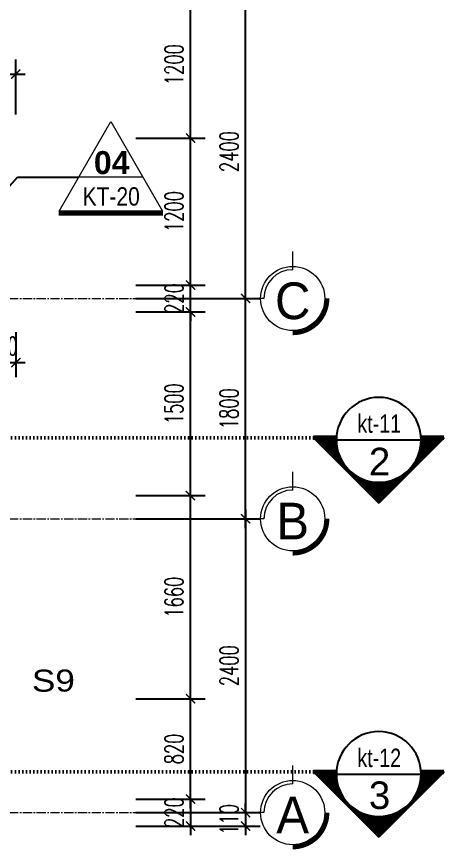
# Model space of a CAD drawing. Header units: millimetres. Extents: x -229618 to 2906, y -178063 to 96806.
# Drawn here: x -194736 to -191224, y -58798 to -51996 of the extents above; entities that cross this region are included whole.
import ezdxf
from ezdxf.enums import TextEntityAlignment as Align

# ---------------------------------------------------------------- set-up
doc = ezdxf.new("R2010")
doc.units = ezdxf.units.MM
doc.header["$LTSCALE"] = 200
doc.header["$MEASUREMENT"] = 0
doc.set_wipeout_variables(frame=1)
doc.header["$PDMODE"] = 3
doc.header["$PDSIZE"] = 50
for name, pattern in [('ACAD_ISO07W100', [3, 0, -3]), ('CENTER2', [1.125, 0.75, -0.125, 0.125, -0.125]), ('HIDDEN2', [0.1875, 0.125, -0.0625])]:
    doc.linetypes.add(name, pattern=pattern)
doc.layers.get('0').update_dxf_attribs({"color": 95, "linetype": 'CONTINUOUS'})
doc.layers.get('DEFPOINTS').update_dxf_attribs({"linetype": 'CONTINUOUS'})
for name, color, linetype, lineweight in [('cat', 1, 'CONTINUOUS', 40), ('hatch', 250, 'CONTINUOUS', 5), ('KH cat', 2, 'HIDDEN2', 50), ('thay', 7, 'CONTINUOUS', 18), ('tim', 18, 'CENTER2', 9)]:
    doc.layers.add(name, color=color, linetype=linetype, lineweight=lineweight)
for name, color, linetype in [('CUA', 145, 'CONTINUOUS'), ('DIM', 251, 'CONTINUOUS'), ('MANH', 9, 'CONTINUOUS'), ('TEXT', 33, 'CONTINUOUS'), ('thong ke cua', 7, 'CONTINUOUS')]:
    doc.layers.add(name, color=color, linetype=linetype)
doc.styles.add('Aria H B iso', font='Vharialb_0.ttf')
doc.styles.add('Aria H iso', font='Vharial_0.ttf')
doc.styles.add('Arial N   H iso', font='Vharialn_0.ttf')
doc.styles.add('CHU HOA Day', font='Vharial_0.ttf')
doc.styles.add('CHUC HOA MANH', font='chhbg.shx', dxfattribs={"width": 0.8, "height": 250})
doc.styles.add('dam', font='Vhavanb_0.ttf', dxfattribs={"width": 0.9, "height": 450})
doc.styles.add('Scale', font='vnsimli.shx', dxfattribs={"width": 0.65, "bigfont": 'bigfont.shx'})
doc.styles.add('T3', font='Vhavan_0.ttf', dxfattribs={"width": 0.8})
doc.dimstyles.new('Scale', dxfattribs={"dimscale": 75, "dimtxt": 2, "dimasz": 1, "dimexe": 1.6, "dimexo": 0, "dimgap": 0.8, "dimtad": 1, "dimdec": 0, "dimzin": 0, "dimdsep": 46, "dimtxsty": 'Scale', "dimblk": 'ARCHTICK', "dimcen": 0.1, "dimdle": 1, "dimclrd": 256, "dimclre": 256, "dimclrt": 3, "dimadec": 0, "dimazin": 0, "dimtfac": 1, "dimtdec": 0, "dimtix": 1, "dimtmove": 2, "dimatfit": 3, "dimldrblk": 'ARCHTICK', "dimfxl": 0, "dimtolj": 1, "dimtzin": 0, "dimarcsym": 0})

# ---------------------------------------------------------------- blocks, each defined once
blk = doc.blocks.new('_ArchTick')
at = {"color": 0, "linetype": 'ByBlock', "const_width": 0.15}
blk.add_lwpolyline([(-0.5, -0.5), (0.5, 0.5)], dxfattribs=at)
blk = doc.blocks.new('*D1739')
at = {"layer": 'DEFPOINTS', "color": 0, "linetype": 'Continuous'}
for p in [(-193761.2, -51898.2), (-192865, -51898.2), (-193761.2, -54298.2)]:
    blk.add_point(p, dxfattribs=at)
at = {"layer": 'DIM', "linetype": 'Continuous', "lineweight": -2}
for p, q in [((-192865, -54373.2), (-192865, -51823.2)), ((-193761.2, -51898.2), (-192745, -51898.2)), ((-193761.2, -54298.2), (-192745, -54298.2))]:
    blk.add_line(p, q, dxfattribs=at)
at = {"layer": 'DIM', "linetype": 'Continuous', "lineweight": -2, "xscale": 75, "yscale": 75, "zscale": 75}
for p, rotation in [((-192865, -51898.2), 90), ((-192865, -54298.2), 270)]:
    blk.add_blockref('_ArchTick', p, dxfattribs=dict(at, rotation=rotation))
at = {"layer": 'DIM', "color": 3, "linetype": 'Continuous', "insert": (-193000, -53098.2), "char_height": 150, "attachment_point": 5, "rotation": 90, "style": 'Scale'}
blk.add_mtext('\\A1;2400', dxfattribs=at)
blk = doc.blocks.new('*D1744')
at = {"layer": 'DEFPOINTS', "color": 0, "linetype": 'Continuous'}
for p in [(-193761.2, -56098.2), (-193761.2, -58498.2), (-192865, -58498.2)]:
    blk.add_point(p, dxfattribs=at)
at = {"layer": 'DIM', "linetype": 'Continuous', "lineweight": -2}
for p, q in [((-192865, -56023.2), (-192865, -58573.2)), ((-193761.2, -56098.2), (-192745, -56098.2)), ((-193761.2, -58498.2), (-192745, -58498.2))]:
    blk.add_line(p, q, dxfattribs=at)
at = {"layer": 'DIM', "linetype": 'Continuous', "lineweight": -2, "xscale": 75, "yscale": 75, "zscale": 75}
for p, rotation in [((-192865, -56098.2), 90), ((-192865, -58498.2), 270)]:
    blk.add_blockref('_ArchTick', p, dxfattribs=dict(at, rotation=rotation))
at = {"layer": 'DIM', "color": 3, "linetype": 'Continuous', "insert": (-193000, -57298.2), "char_height": 150, "attachment_point": 5, "rotation": 90, "style": 'Scale'}
blk.add_mtext('\\A1;2400', dxfattribs=at)
blk = doc.blocks.new('*D1745')
at = {"layer": 'DEFPOINTS', "color": 0, "linetype": 'Continuous'}
for p in [(-193761.2, -58498.2), (-193761.2, -58608.2), (-192865, -58608.2)]:
    blk.add_point(p, dxfattribs=at)
at = {"layer": 'DIM', "linetype": 'Continuous', "lineweight": -2}
for p, q in [((-192865, -58498.2), (-192865, -58423.2)), ((-193761.2, -58498.2), (-192745, -58498.2)), ((-192865, -58498.2), (-192865, -58608.2)), ((-193761.2, -58608.2), (-192745, -58608.2)), ((-192865, -58608.2), (-192865, -58683.2))]:
    blk.add_line(p, q, dxfattribs=at)
at = {"layer": 'DIM', "linetype": 'Continuous', "lineweight": -2, "xscale": 75, "yscale": 75, "zscale": 75}
for p, rotation in [((-192865, -58498.2), 270), ((-192865, -58608.2), 90)]:
    blk.add_blockref('_ArchTick', p, dxfattribs=dict(at, rotation=rotation))
at = {"layer": 'DIM', "color": 3, "linetype": 'Continuous', "insert": (-193000, -58553.2), "char_height": 150, "attachment_point": 5, "rotation": 90, "style": 'Scale'}
blk.add_mtext('\\A1;110', dxfattribs=at)
blk = doc.blocks.new('tr')
at = {"layer": 'thay', "ltscale": 600}
for p, q in [((0, -200), (0, 0)), ((313.2, -513.2), (513.2, -513.2))]:
    blk.add_line(p, q, dxfattribs=at)
at = {"layer": 'thay', "ltscale": 600, "const_width": 50}
blk.add_lwpolyline([(-375, -513.2, 0.414214), (0, -888.2, 0.414214)], format="xyb", dxfattribs=at)
at = {"layer": 'thay', "ltscale": 600}
blk.add_circle((0, -513.2), 350, dxfattribs=at)
blk.add_arc((0, -513.2), 313.2, 0, 90, dxfattribs=at)
at = {"layer": 'TEXT', "linetype": 'Continuous', "style": 'Aria H iso'}
blk.add_attdef('A', text='', height=350, dxfattribs=at).set_placement((0, -670.6), align=Align.CENTER)
blk = doc.blocks.new('*D1757')
at = {"layer": 'DEFPOINTS', "color": 0, "linetype": 'Continuous'}
for p in [(-193761.2, -54298.2), (-192865, -54298.2), (-193761.2, -56098.2)]:
    blk.add_point(p, dxfattribs=at)
at = {"layer": 'DIM', "linetype": 'Continuous', "lineweight": -2}
for p, q in [((-192865, -56173.2), (-192865, -54223.2)), ((-193761.2, -54298.2), (-192745, -54298.2)), ((-193761.2, -56098.2), (-192745, -56098.2))]:
    blk.add_line(p, q, dxfattribs=at)
at = {"layer": 'DIM', "linetype": 'Continuous', "lineweight": -2, "xscale": 75, "yscale": 75, "zscale": 75}
for p, rotation in [((-192865, -54298.2), 90), ((-192865, -56098.2), 270)]:
    blk.add_blockref('_ArchTick', p, dxfattribs=dict(at, rotation=rotation))
at = {"layer": 'DIM', "color": 3, "linetype": 'Continuous', "insert": (-193000, -55198.2), "char_height": 150, "attachment_point": 5, "rotation": 90, "style": 'Scale'}
blk.add_mtext('\\A1;1800', dxfattribs=at)
blk = doc.blocks.new('can')
at = {"layer": 'hatch'}
h = blk.add_hatch(dxfattribs=at)
h.set_pattern_fill('ANSI31', color=256, scale=77, style=0)
h.set_pattern_definition([(45, (-226987.2, -81426.4), (-6.80590277, 6.80590277), [])])
h.paths.add_polyline_path([(462, 0, -0.01239), (461.4, -22.9), (711.9, -22.9), (0, 689.1), (-711.9, -22.9), (-461.4, -22.9, -0.01239), (-462, 0, -1)])
at = {"layer": 'cat', "linetype": 'Continuous', "const_width": 49.9}
for points in [[(-461.4, -22.9), (-711.9, -22.9)], [(461.4, -22.9), (711.9, -22.9)]]:
    blk.add_lwpolyline(points, dxfattribs=at)
at = {"layer": 'MANH', "linetype": 'Continuous'}
for p in [(-711.9, -22.9), (711.9, -22.9)]:
    blk.add_line(p, (0, 689.1), dxfattribs=at)
at = {"layer": 'MANH'}
blk.add_line((-462, 0), (462, 0), dxfattribs=at)
blk.add_circle((0, 0), 462, dxfattribs=at)
at = {"layer": 'TEXT', "style": 'CHU HOA Day'}
blk.add_attdef('A', text='', height=300, dxfattribs=at).set_placement((9, 86), align=Align.CENTER)
at = {"layer": 'TEXT', "style": 'CHUC HOA MANH', "width": 0.65}
blk.add_attdef('KT-00', text='', height=230, dxfattribs=at).set_placement((5.9, -276.4), align=Align.CENTER)
blk = doc.blocks.new('*D1851')
at = {"layer": 'DEFPOINTS', "color": 0, "linetype": 'Continuous'}
for p in [(-194963, -54572.5), (-194743, -54572.5), (-194743, -54822.2)]:
    blk.add_point(p, dxfattribs=at)
at = {"layer": 'DIM', "linetype": 'Continuous', "lineweight": -2}
for p, q in [((-194963, -54572.5), (-194963, -54942.2)), ((-194743, -54572.5), (-194743, -54942.2)), ((-194963, -54822.2), (-195038, -54822.2)), ((-194963, -54822.2), (-194743, -54822.2)), ((-194743, -54822.2), (-194668, -54822.2))]:
    blk.add_line(p, q, dxfattribs=at)
at = {"layer": 'DIM', "linetype": 'Continuous', "lineweight": -2, "xscale": 75, "yscale": 75, "zscale": 75}
blk.add_blockref('_ArchTick', (-194963, -54822.2), dxfattribs=at)
at = {"layer": 'DIM', "linetype": 'Continuous', "lineweight": -2, "xscale": 75, "yscale": 75, "zscale": 75, "rotation": 180}
blk.add_blockref('_ArchTick', (-194743, -54822.2), dxfattribs=at)
at = {"layer": 'DIM', "color": 3, "linetype": 'Continuous', "insert": (-194853, -54687.2), "char_height": 150, "attachment_point": 5, "style": 'Scale'}
blk.add_mtext('\\A1;220', dxfattribs=at)
blk = doc.blocks.new('*D1876')
at = {"layer": 'DEFPOINTS', "color": 0, "linetype": 'Continuous'}
for p in [(-193761.2, -57568.2), (-193315, -57568.2), (-193761.2, -58388.2)]:
    blk.add_point(p, dxfattribs=at)
at = {"layer": 'DIM', "linetype": 'Continuous', "lineweight": -2}
for p, q in [((-193315, -58463.2), (-193315, -57493.2)), ((-193761.2, -57568.2), (-193195, -57568.2)), ((-193761.2, -58388.2), (-193195, -58388.2))]:
    blk.add_line(p, q, dxfattribs=at)
at = {"layer": 'DIM', "linetype": 'Continuous', "lineweight": -2, "xscale": 75, "yscale": 75, "zscale": 75}
for p, rotation in [((-193315, -57568.2), 90), ((-193315, -58388.2), 270)]:
    blk.add_blockref('_ArchTick', p, dxfattribs=dict(at, rotation=rotation))
at = {"layer": 'DIM', "color": 3, "linetype": 'Continuous', "insert": (-193450, -57978.2), "char_height": 150, "attachment_point": 5, "rotation": 90, "style": 'Scale'}
blk.add_mtext('\\A1;820', dxfattribs=at)
blk = doc.blocks.new('*D1877')
at = {"layer": 'DEFPOINTS', "color": 0, "linetype": 'Continuous'}
for p in [(-193761.2, -55908.2), (-193315, -55908.2), (-193761.2, -57568.2)]:
    blk.add_point(p, dxfattribs=at)
at = {"layer": 'DIM', "linetype": 'Continuous', "lineweight": -2}
for p, q in [((-193315, -57643.2), (-193315, -55833.2)), ((-193761.2, -55908.2), (-193195, -55908.2)), ((-193761.2, -57568.2), (-193195, -57568.2))]:
    blk.add_line(p, q, dxfattribs=at)
at = {"layer": 'DIM', "linetype": 'Continuous', "lineweight": -2, "xscale": 75, "yscale": 75, "zscale": 75}
for p, rotation in [((-193315, -55908.2), 90), ((-193315, -57568.2), 270)]:
    blk.add_blockref('_ArchTick', p, dxfattribs=dict(at, rotation=rotation))
at = {"layer": 'DIM', "color": 3, "linetype": 'Continuous', "insert": (-193450, -56738.2), "char_height": 150, "attachment_point": 5, "rotation": 90, "style": 'Scale'}
blk.add_mtext('\\A1;1660', dxfattribs=at)
blk = doc.blocks.new('*D1878')
at = {"layer": 'DEFPOINTS', "color": 0, "linetype": 'Continuous'}
for p in [(-193761.2, -54408.2), (-193315, -54408.2), (-193761.2, -55908.2)]:
    blk.add_point(p, dxfattribs=at)
at = {"layer": 'DIM', "linetype": 'Continuous', "lineweight": -2}
for p, q in [((-193315, -55983.2), (-193315, -54333.2)), ((-193761.2, -54408.2), (-193195, -54408.2)), ((-193761.2, -55908.2), (-193195, -55908.2))]:
    blk.add_line(p, q, dxfattribs=at)
at = {"layer": 'DIM', "linetype": 'Continuous', "lineweight": -2, "xscale": 75, "yscale": 75, "zscale": 75}
for p, rotation in [((-193315, -54408.2), 90), ((-193315, -55908.2), 270)]:
    blk.add_blockref('_ArchTick', p, dxfattribs=dict(at, rotation=rotation))
at = {"layer": 'DIM', "color": 3, "linetype": 'Continuous', "insert": (-193450, -55158.2), "char_height": 150, "attachment_point": 5, "rotation": 90, "style": 'Scale'}
blk.add_mtext('\\A1;1500', dxfattribs=at)
blk = doc.blocks.new('*D1879')
at = {"layer": 'DEFPOINTS', "color": 0, "linetype": 'Continuous'}
for p in [(-193761.2, -54188.2), (-193315, -54188.2), (-193761.2, -54408.2)]:
    blk.add_point(p, dxfattribs=at)
at = {"layer": 'DIM', "linetype": 'Continuous', "lineweight": -2}
for p, q in [((-193315, -54188.2), (-193315, -54113.2)), ((-193761.2, -54188.2), (-193195, -54188.2)), ((-193315, -54408.2), (-193315, -54188.2)), ((-193761.2, -54408.2), (-193195, -54408.2)), ((-193315, -54408.2), (-193315, -54483.2))]:
    blk.add_line(p, q, dxfattribs=at)
at = {"layer": 'DIM', "linetype": 'Continuous', "lineweight": -2, "xscale": 75, "yscale": 75, "zscale": 75}
for p, rotation in [((-193315, -54188.2), 270), ((-193315, -54408.2), 90)]:
    blk.add_blockref('_ArchTick', p, dxfattribs=dict(at, rotation=rotation))
at = {"layer": 'DIM', "color": 3, "linetype": 'Continuous', "insert": (-193450, -54298.2), "char_height": 150, "attachment_point": 5, "rotation": 90, "style": 'Scale'}
blk.add_mtext('\\A1;220', dxfattribs=at)
blk = doc.blocks.new('*D1880')
at = {"layer": 'DEFPOINTS', "color": 0, "linetype": 'Continuous'}
for p in [(-193761.2, -52988.2), (-193315, -52988.2), (-193761.2, -54188.2)]:
    blk.add_point(p, dxfattribs=at)
at = {"layer": 'DIM', "linetype": 'Continuous', "lineweight": -2}
for p, q in [((-193315, -54263.2), (-193315, -52913.2)), ((-193761.2, -52988.2), (-193195, -52988.2)), ((-193761.2, -54188.2), (-193195, -54188.2))]:
    blk.add_line(p, q, dxfattribs=at)
at = {"layer": 'DIM', "linetype": 'Continuous', "lineweight": -2, "xscale": 75, "yscale": 75, "zscale": 75}
for p, rotation in [((-193315, -52988.2), 90), ((-193315, -54188.2), 270)]:
    blk.add_blockref('_ArchTick', p, dxfattribs=dict(at, rotation=rotation))
at = {"layer": 'DIM', "color": 3, "linetype": 'Continuous', "insert": (-193450, -53588.2), "char_height": 150, "attachment_point": 5, "rotation": 90, "style": 'Scale'}
blk.add_mtext('\\A1;1200', dxfattribs=at)
blk = doc.blocks.new('*D1881')
at = {"layer": 'DEFPOINTS', "color": 0, "linetype": 'Continuous'}
for p in [(-193761.2, -51788.2), (-193315, -51788.2), (-193761.2, -52988.2)]:
    blk.add_point(p, dxfattribs=at)
at = {"layer": 'DIM', "linetype": 'Continuous', "lineweight": -2}
for p, q in [((-193315, -53063.2), (-193315, -51713.2)), ((-193761.2, -51788.2), (-193195, -51788.2)), ((-193761.2, -52988.2), (-193195, -52988.2))]:
    blk.add_line(p, q, dxfattribs=at)
at = {"layer": 'DIM', "linetype": 'Continuous', "lineweight": -2, "xscale": 75, "yscale": 75, "zscale": 75}
for p, rotation in [((-193315, -51788.2), 90), ((-193315, -52988.2), 270)]:
    blk.add_blockref('_ArchTick', p, dxfattribs=dict(at, rotation=rotation))
at = {"layer": 'DIM', "color": 3, "linetype": 'Continuous', "insert": (-193450, -52388.2), "char_height": 150, "attachment_point": 5, "rotation": 90, "style": 'Scale'}
blk.add_mtext('\\A1;1200', dxfattribs=at)
blk = doc.blocks.new('*D1892')
at = {"layer": 'DEFPOINTS', "color": 0, "linetype": 'Continuous'}
for p in [(-194743, -52465.2), (-195343, -52794.3), (-194743, -52794.3)]:
    blk.add_point(p, dxfattribs=at)
at = {"layer": 'DIM', "linetype": 'Continuous', "lineweight": -2}
for p, q in [((-195343, -52794.3), (-195343, -52345.2)), ((-194743, -52794.3), (-194743, -52345.2)), ((-195418, -52465.2), (-194668, -52465.2))]:
    blk.add_line(p, q, dxfattribs=at)
at = {"layer": 'DIM', "linetype": 'Continuous', "lineweight": -2, "xscale": 75, "yscale": 75, "zscale": 75, "rotation": 180}
blk.add_blockref('_ArchTick', (-195343, -52465.2), dxfattribs=at)
at = {"layer": 'DIM', "linetype": 'Continuous', "lineweight": -2, "xscale": 75, "yscale": 75, "zscale": 75}
blk.add_blockref('_ArchTick', (-194743, -52465.2), dxfattribs=at)
at = {"layer": 'DIM', "color": 3, "linetype": 'Continuous', "insert": (-195043, -52330.2), "char_height": 150, "attachment_point": 5, "style": 'Scale'}
blk.add_mtext('\\A1;600', dxfattribs=at)
blk = doc.blocks.new('kh cua')
at = {"ltscale": 600}
blk.add_wipeout([(0, 210.4), (-65, 200.1), (-123.6, 170.2), (-170.2, 123.6), (-200.1, 65), (-210.4, 0), (-200.1, -65), (-170.2, -123.6), (-123.6, -170.2), (-65, -200.1), (0, -210.4), (65, -200.1), (123.6, -170.2), (170.2, -123.6), (200.1, -65), (210.4, 0), (200.1, 65), (170.2, 123.6), (123.6, 170.2), (65, 200.1)], dxfattribs=at).dxf.layer = 'thong ke cua'
at = {"layer": 'thong ke cua', "color": 1, "style": 'T3', "width": 0.973787}
blk.add_attdef('AA', text='', height=180, rotation=0.31566, dxfattribs=at).set_placement((-171.5, -80.9), (179.8, -78.9), align=Align.FIT)
blk = doc.blocks.new('ct')
at = {"layer": 'thay', "ltscale": 600}
blk.add_line((8891, 0), (-8891, 0), dxfattribs=at)
blk.add_lwpolyline([(0, 15400), (14294, -9358), (-14294, -9358)], close=True, dxfattribs=at)
at = {"layer": 'thay', "color": 1, "ltscale": 600, "const_width": 1270}
blk.add_lwpolyline([(-14464, -9993), (14464, -9993)], dxfattribs=at)
at = {"layer": 'TEXT'}
for tag, height, style, p in [('01', 6350, 'Aria H B iso', (238, 862)), ('KT-00', 5080, 'Arial N   H iso', (96, -7856))]:
    blk.add_attdef(tag, text='', height=height, dxfattribs=dict(at, style=style)).set_placement(p, align=Align.CENTER)
blk = doc.blocks.new('*D2123')
at = {"layer": 'DEFPOINTS', "color": 0}
for p in [(-193761.2, -58388.2), (-193761.2, -58608.2), (-193315, -58608.2)]:
    blk.add_point(p, dxfattribs=at)
at = {"layer": 'DIM', "lineweight": -2}
for p, q in [((-193315, -58388.2), (-193315, -58313.2)), ((-193761.2, -58388.2), (-193195, -58388.2)), ((-193315, -58388.2), (-193315, -58608.2)), ((-193761.2, -58608.2), (-193195, -58608.2)), ((-193315, -58608.2), (-193315, -58683.2))]:
    blk.add_line(p, q, dxfattribs=at)
at = {"layer": 'DIM', "lineweight": -2, "xscale": 75, "yscale": 75, "zscale": 75}
for p, rotation in [((-193315, -58388.2), 270), ((-193315, -58608.2), 90)]:
    blk.add_blockref('_ArchTick', p, dxfattribs=dict(at, rotation=rotation))
at = {"layer": 'DIM', "color": 3, "insert": (-193450, -58498.2), "char_height": 150, "attachment_point": 5, "rotation": 90, "style": 'Scale'}
blk.add_mtext('\\A1;220', dxfattribs=at)

msp = doc.modelspace()

# ---------------------------------------------------------------- linework, layer by layer
at = {"layer": 'KH cat', "linetype": 'ACAD_ISO07W100', "ltscale": 0.05}
for p, q in [((-212174.8, -55435.8), (-192235.6, -55435.8)), ((-212174.8, -58166), (-192235.6, -58166))]:
    msp.add_line(p, q, dxfattribs=at)
at = {"layer": 'tim', "ltscale": 0.5}
for p, q in [((-211222.8, -54298.2), (-192865, -54298.2)), ((-211222.8, -56098.2), (-192865, -56098.2)), ((-211222.8, -58498.2), (-192865, -58498.2))]:
    msp.add_line(p, q, dxfattribs=at)

# ---------------------------------------------------------------- block references
at = {"layer": 'CUA', "xscale": 0.02952755894511938, "yscale": 0.02952755894511938, "zscale": 0.02952755905511719}
msp.add_blockref('ct', (-193966.4, -53307.3), dxfattribs=at).add_auto_attribs({'KT-00': 'kt-20', '01': '04'})
at = {"layer": 'MANH', "xscale": 0.75, "yscale": 0.75, "zscale": 0.75, "rotation": 90}
for p in [(-192865, -54298.2), (-192865, -56098.2), (-192865, -58498.2)]:
    msp.add_blockref('tr', p, dxfattribs=at)
at = {"layer": 'TEXT', "linetype": 'Continuous'}
ref = msp.add_blockref('can', (-191776.8, -55453), dxfattribs=dict(at, xscale=-0.749999999825377, yscale=0.7499999997962732, zscale=0.7499999997956535, rotation=180))
ref.add_attrib('A', '2', dxfattribs={"height": 225, "style": 'CHU HOA Day'}).set_placement((-191770, -55742.5), align=Align.CENTER)
ref.add_attrib('KT-00', 'kt-11', dxfattribs={"color": 3, "height": 150, "style": 'CHUC HOA MANH', "width": 0.8}).set_placement((-191772.4, -55395.6), align=Align.CENTER)
ref = msp.add_blockref('can', (-191776.8, -58183.2), dxfattribs=dict(at, xscale=-0.749999999825377, yscale=0.7499999997962732, zscale=0.7499999997956535, rotation=180))
ref.add_attrib('A', '3', dxfattribs={"height": 225, "style": 'CHU HOA Day'}).set_placement((-191770, -58468.7), align=Align.CENTER)
ref.add_attrib('KT-00', 'kt-12', dxfattribs={"color": 3, "height": 150, "style": 'CHUC HOA MANH', "width": 0.8}).set_placement((-191772.4, -58125.9), align=Align.CENTER)
at = {"layer": 'thong ke cua'}
ref = msp.add_blockref('kh cua', (-194439.6, -57429.8), dxfattribs=at)
ref.add_attrib('AA', 's9', dxfattribs={"color": 1, "height": 180, "rotation": 0.31566, "style": 'T3', "width": 1.37008}).set_placement((-194611.1, -57510.6), (-194259.8, -57508.7), align=Align.FIT)

# ---------------------------------------------------------------- texts
at = {"layer": 'TEXT', "linetype": 'Continuous', "style": 'dam'}
for s, p in [('c', (-192480.1, -54316.7)), ('b', (-192480.1, -56116.7)), ('a', (-192480.1, -58516.7))]:
    msp.add_text(s, height=300, dxfattribs=at).set_placement(p, align=Align.MIDDLE)

# ---------------------------------------------------------------- dimensions: what is measured, and where the dimension line sits
at = {"layer": 'DIM', "linetype": 'Continuous'}
for base, p1, p2, angle, picture, middle in [((-193315, -51788.2), (-193761.2, -52988.2), (-193761.2, -51788.2), 270, '*D1881', (-193450, -52388.2)), ((-193315, -52988.2), (-193761.2, -54188.2), (-193761.2, -52988.2), 270, '*D1880', (-193450, -53588.2)), ((-193315, -54188.2), (-193761.2, -54408.2), (-193761.2, -54188.2), 270, '*D1879', (-193450, -54298.2)), ((-193315, -54408.2), (-193761.2, -55908.2), (-193761.2, -54408.2), 270, '*D1878', (-193450, -55158.2)), ((-194743, -54822.2), (-194963, -54572.5), (-194743, -54572.5), 180, '*D1851', (-194853, -54687.2)), ((-193315, -55908.2), (-193761.2, -57568.2), (-193761.2, -55908.2), 270, '*D1877', (-193450, -56738.2)), ((-193315, -57568.2), (-193761.2, -58388.2), (-193761.2, -57568.2), 270, '*D1876', (-193450, -57978.2))]:
    dim = msp.add_linear_dim(base=base, p1=p1, p2=p2, angle=angle, dimstyle='Scale', override={"dimfxl": 70}, dxfattribs=at)
    dim.commit()
    dim.dimension.update_dxf_attribs({"geometry": picture, "text_midpoint": middle})
for base, p1, p2, angle, picture, middle in [((-192865, -51898.2), (-193761.2, -54298.2), (-193761.2, -51898.2), 270, '*D1739', (-193000, -53098.2)), ((-192865, -54298.2), (-193761.2, -56098.2), (-193761.2, -54298.2), 90, '*D1757', (-193000, -55198.2)), ((-192865, -58498.2), (-193761.2, -56098.2), (-193761.2, -58498.2), 270, '*D1744', (-193000, -57298.2)), ((-192865, -58608.2), (-193761.2, -58498.2), (-193761.2, -58608.2), 270, '*D1745', (-193000, -58553.2))]:
    dim = msp.add_linear_dim(base=base, p1=p1, p2=p2, angle=angle, dimstyle='Scale', dxfattribs=at)
    dim.commit()
    dim.dimension.update_dxf_attribs({"geometry": picture, "text_midpoint": middle})
dim = msp.add_linear_dim(base=(-194743, -52465.2), p1=(-195343, -52794.3), p2=(-194743, -52794.3), dimstyle='Scale', override={"dimfxl": 70}, dxfattribs=at)
dim.commit()
dim.dimension.update_dxf_attribs({"geometry": '*D1892', "text_midpoint": (-195043, -52330.2)})
at = {"layer": 'DIM'}
dim = msp.add_linear_dim(base=(-193315, -58608.2), p1=(-193761.2, -58388.2), p2=(-193761.2, -58608.2), angle=270, dimstyle='Scale', dxfattribs=at)
dim.commit()
dim.dimension.update_dxf_attribs({"geometry": '*D2123', "text_midpoint": (-193450, -58498.2)})

# ---------------------------------------------------------------- leaders
msp.add_leader([(-195140.1, -53758.5), (-194728.9, -53307.3), (-194228.9, -53307.3)], dimstyle='Scale', override={"dimgap": 0.8, "dimtad": 0}, dxfattribs=at)

doc.saveas('drawing.dxf')
